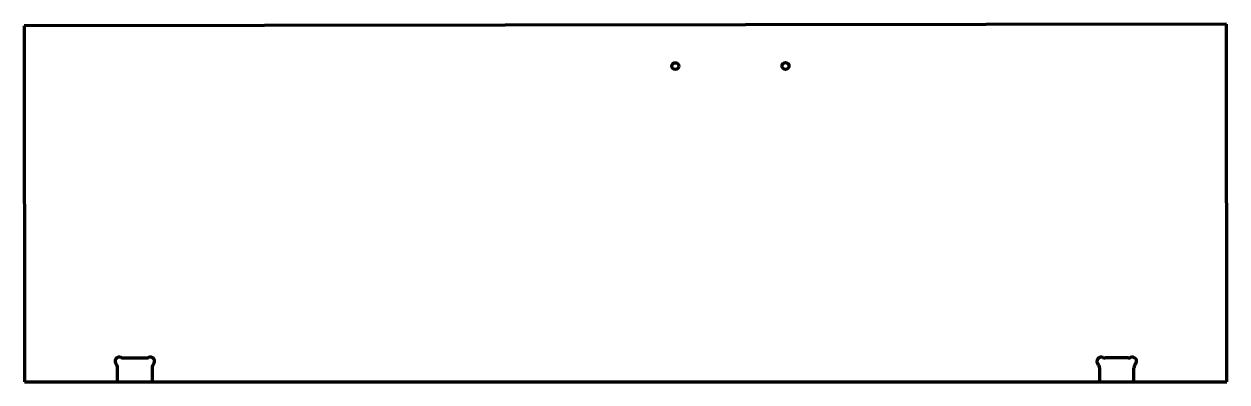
# Model space of a CAD drawing. Header units: inches. Extents: x 0 to 87.3, y 0 to 26.
import ezdxf

# ---------------------------------------------------------------- set-up
doc = ezdxf.new("R2010")
doc.units = ezdxf.units.IN
doc.header["$MEASUREMENT"] = 0
doc.layers.add('1', color=7, linetype='Continuous')

msp = doc.modelspace()

# ---------------------------------------------------------------- linework, layer by layer
at = {"color": 7, "lineweight": 90}
for p, q in [((87.25, 26), (0, 25.875)), ((0, 25.875), (0.037, 0)), ((87.287, 0), (87.25, 26)), ((0.037, 0), (87.287, 0))]:
    msp.add_line(p, q, dxfattribs=at)
at = {"layer": '1', "color": 7, "lineweight": 90}
for p, q in [((7.198, 1.75), (8.876, 1.75)), ((80.126, 1.75), (78.449, 1.75)), ((6.787, 0), (6.787, 1.028)), ((9.287, 1.028), (9.287, 0)), ((78.037, 1.028), (78.037, 0)), ((80.537, 0), (80.537, 1.028))]:
    msp.add_line(p, q, dxfattribs=at)
at = {"layer": '1', "color": 1, "lineweight": 90}
for centre in [(47.254, 22.943), (55.254, 22.954)]:
    msp.add_circle(centre, 0.25, dxfattribs=at)
at = {"layer": '1', "color": 7, "lineweight": 90}
for centre, radius, start, end in [((6.912, 1.5), 0.312, 65.38002, 223.34176), ((7.198, 2.125), 0.375, 245.38002, 270), ((8.876, 2.125), 0.375, 270, 294.61998), ((9.162, 1.5), 0.312, 316.65824, 114.61998), ((78.162, 1.5), 0.312, 65.38002, 223.34176), ((78.449, 2.125), 0.375, 245.38002, 270), ((80.126, 2.125), 0.375, 270, 294.61998), ((80.412, 1.5), 0.312, 316.65824, 114.61998), ((6.412, 1.028), 0.375, 360, 43.34176), ((9.662, 1.028), 0.375, 136.65824, 180), ((77.662, 1.028), 0.375, 360, 43.34176), ((80.912, 1.028), 0.375, 136.65824, 180)]:
    msp.add_arc(centre, radius, start, end, dxfattribs=at)

doc.saveas('drawing.dxf')
